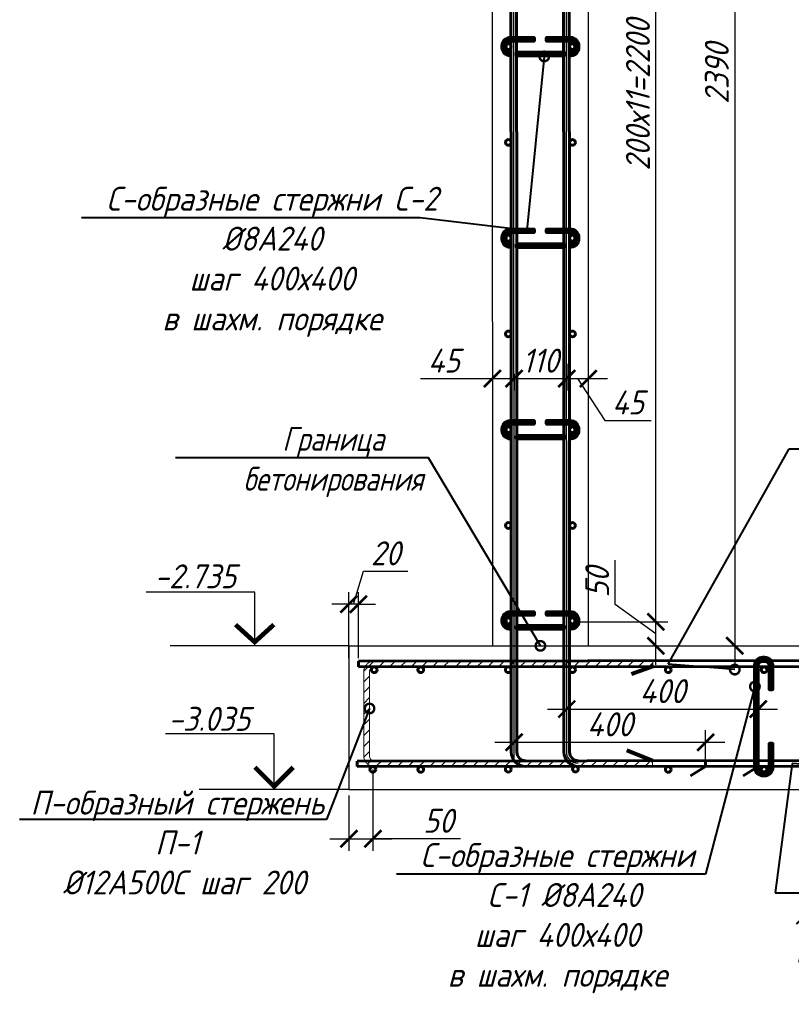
# Model space of a CAD drawing. Header units: millimetres. Extents: x 504091 to 2165846, y 135022 to 442887.
# Drawn here: x 1501199 to 1502811, y 246293 to 248328 of the extents above; entities that cross this region are included whole.
import ezdxf
from ezdxf import colors
from ezdxf.entities.mleader import LeaderData, LeaderLine
from ezdxf.math import Vec2, Vec3

# ---------------------------------------------------------------- set-up
doc = ezdxf.new("R2010")
doc.units = ezdxf.units.MM
doc.layers.get('Defpoints').update_dxf_attribs({"color": 255})
doc.layers.add('!Defpoints', color=255, linetype='Continuous', lineweight=5, plot=False)
for name, color, linetype, lineweight in [('Арматура 12', 26, 'Continuous', 50), ('КР_Арматура 12', 174, 'Continuous', 40), ('Монолит тонкий', 204, 'Continuous', 9), ('Размер', 7, 'Continuous', 13), ('размеры', 7, 'Continuous', 9), ('Размеры КР', 164, 'Continuous', 9)]:
    doc.layers.add(name, color=color, linetype=linetype, lineweight=lineweight)
doc.layers.add('Контур', color=7, linetype='Continuous')
doc.styles.add('GOST 2.304_new', font='isocpeur.ttf', dxfattribs={"width": 0.9, "oblique": 15})
doc.linetypes.add('зигзаг', pattern='A,0.00254,-5.08,[131,ltypeshp.shx,S=5.08,R=0,X=-5.08,Y=0],-10.16,[131,ltypeshp.shx,S=5.08,R=180,X=5.08,Y=0],-5.08', length=20.32254)
doc.dimstyles.new('SPDS 1_20', dxfattribs={"dimscale": 20, "dimtxt": 2.5, "dimasz": 1.77, "dimexe": 1.25, "dimexo": 0.625, "dimtad": 1, "dimdec": 0, "dimrnd": 0.001, "dimtxsty": 'GOST 2.304_new', "dimblk": 'ARCHTICK', "dimcen": 2.5, "dimdle": 2, "dimclrt": 256, "dimadec": 0, "dimazin": 2, "dimtfac": 0.75, "dimtdec": 0, "dimtmove": 1, "dimatfit": 3, "dimfxl": 0, "dimtolj": 1, "dimlwd": 9, "dimlwe": 9, "dimarcsym": 0})

# ---------------------------------------------------------------- blocks, each defined once
blk = doc.blocks.new('_DotSmall')
at = {"color": 0, "linetype": 'ByBlock', "lineweight": 35, "const_width": 0.5}
blk.add_lwpolyline([(-0.0625, 0, 1), (0.0625, 0, 1)], format="xyb", close=True, dxfattribs=at)
blk = doc.blocks.new('_ArchTick')
at = {"color": 0, "linetype": 'ByBlock', "const_width": 0.15}
blk.add_lwpolyline([(-0.5, -0.5), (0.5, 0.5)], dxfattribs=at)
blk = doc.blocks.new('*D4407')
at = {"layer": 'Defpoints', "color": 0, "lineweight": 20, "transparency": 16777216}
for p in [(1502353.5, 247070.8), (1502527.6, 247070.8), (1502386.5, 247020.6)]:
    blk.add_point(p, dxfattribs=at)
at = {"layer": 'Размеры КР', "color": 0, "lineweight": 9, "transparency": 16777216}
for p, q in [((1502442.5, 247106.9), (1502442.5, 247199.3)), ((1502527.6, 247045.7), (1502442.5, 247106.9)), ((1502527.6, 246980.6), (1502527.6, 247110.8)), ((1502366, 247070.8), (1502552.6, 247070.8)), ((1502399, 247020.6), (1502552.6, 247020.6))]:
    blk.add_line(p, q, dxfattribs=at)
at = {"layer": 'Размеры КР', "color": 0, "lineweight": 9, "transparency": 16777216, "xscale": 35.4, "yscale": 35.4, "zscale": 35.4}
for p, rotation in [((1502527.6, 247070.8), 90), ((1502527.6, 247020.6), 270)]:
    blk.add_blockref('_ArchTick', p, dxfattribs=dict(at, rotation=rotation))
at = {"layer": 'Размеры КР', "lineweight": 20, "transparency": 16777216, "insert": (1502405, 247153.1), "char_height": 50, "attachment_point": 5, "rotation": 90, "style": 'GOST 2.304_new'}
blk.add_mtext('\\A1;50', dxfattribs=at)
blk = doc.blocks.new('*D4408')
at = {"layer": 'Defpoints', "color": 0, "lineweight": 20, "transparency": 16777216}
for p in [(1502354, 249271), (1502527.6, 249271), (1502353.5, 247070.8)]:
    blk.add_point(p, dxfattribs=at)
at = {"layer": 'Размеры КР', "color": 0, "lineweight": 9, "transparency": 16777216}
for p, q in [((1502527.6, 247030.8), (1502527.6, 249311)), ((1502366.5, 249271), (1502552.6, 249271)), ((1502366, 247070.8), (1502552.6, 247070.8))]:
    blk.add_line(p, q, dxfattribs=at)
at = {"layer": 'Размеры КР', "color": 0, "lineweight": 9, "transparency": 16777216, "xscale": 35.4, "yscale": 35.4, "zscale": 35.4}
for p, rotation in [((1502527.6, 249271), 90), ((1502527.6, 247070.8), 270)]:
    blk.add_blockref('_ArchTick', p, dxfattribs=dict(at, rotation=rotation))
at = {"layer": 'Размеры КР', "lineweight": 20, "transparency": 16777216, "insert": (1502490.1, 248170.9), "char_height": 50, "attachment_point": 5, "rotation": 90, "style": 'GOST 2.304_new'}
blk.add_mtext('\\A1;200х11=2200', dxfattribs=at)
blk = doc.blocks.new('*D4409')
at = {"layer": 'Defpoints', "color": 0, "lineweight": 20, "transparency": 16777216}
for p in [(1502231.5, 246817.6), (1502631.5, 246819.2), (1502631.5, 246765.6)]:
    blk.add_point(p, dxfattribs=at)
at = {"layer": 'Размеры КР', "color": 0, "lineweight": 9, "transparency": 16777216}
for p, q in [((1502231.5, 246830.1), (1502231.5, 246844.2)), ((1502631.5, 246778.1), (1502631.5, 246844.2)), ((1502191.5, 246819.2), (1502671.5, 246819.2))]:
    blk.add_line(p, q, dxfattribs=at)
at = {"layer": 'Размеры КР', "color": 0, "lineweight": 9, "transparency": 16777216, "xscale": 35.4, "yscale": 35.4, "zscale": 35.4, "rotation": 180}
blk.add_blockref('_ArchTick', (1502231.5, 246819.2), dxfattribs=at)
at = {"layer": 'Размеры КР', "color": 0, "lineweight": 9, "transparency": 16777216, "xscale": 35.4, "yscale": 35.4, "zscale": 35.4}
blk.add_blockref('_ArchTick', (1502631.5, 246819.2), dxfattribs=at)
at = {"layer": 'Размеры КР', "lineweight": 20, "transparency": 16777216, "insert": (1502431.5, 246856.7), "char_height": 50, "attachment_point": 5, "style": 'GOST 2.304_new'}
blk.add_mtext('\\A1;400', dxfattribs=at)
blk = doc.blocks.new('*D4410')
at = {"layer": 'Defpoints', "color": 0, "lineweight": 20, "transparency": 16777216}
for p in [(1502741.5, 246888.5), (1502341.5, 246866.9), (1502741.5, 246774.8)]:
    blk.add_point(p, dxfattribs=at)
at = {"layer": 'Размеры КР', "color": 0, "lineweight": 9, "transparency": 16777216}
for p, q in [((1502341.5, 246879.4), (1502341.5, 246913.5)), ((1502741.5, 246787.3), (1502741.5, 246913.5)), ((1502301.5, 246888.5), (1502781.5, 246888.5))]:
    blk.add_line(p, q, dxfattribs=at)
at = {"layer": 'Размеры КР', "color": 0, "lineweight": 9, "transparency": 16777216, "xscale": 35.4, "yscale": 35.4, "zscale": 35.4, "rotation": 180}
blk.add_blockref('_ArchTick', (1502341.5, 246888.5), dxfattribs=at)
at = {"layer": 'Размеры КР', "color": 0, "lineweight": 9, "transparency": 16777216, "xscale": 35.4, "yscale": 35.4, "zscale": 35.4}
blk.add_blockref('_ArchTick', (1502741.5, 246888.5), dxfattribs=at)
at = {"layer": 'Размеры КР', "lineweight": 20, "transparency": 16777216, "insert": (1502541.5, 246926), "char_height": 50, "attachment_point": 5, "style": 'GOST 2.304_new'}
blk.add_mtext('\\A1;400', dxfattribs=at)
blk = doc.blocks.new('*D4411')
at = {"layer": 'Defpoints', "color": 0, "lineweight": 20, "transparency": 16777216}
for p in [(1502186.5, 247599.3), (1502231.5, 247599.3), (1502231.5, 247578.6)]:
    blk.add_point(p, dxfattribs=at)
at = {"layer": 'Размеры КР', "color": 0, "lineweight": 9, "transparency": 16777216}
for p, q in [((1502036.4, 247578.6), (1502186.5, 247578.6)), ((1502146.5, 247578.6), (1502271.5, 247578.6)), ((1502186.5, 247586.8), (1502186.5, 247553.6)), ((1502231.5, 247586.8), (1502231.5, 247553.6))]:
    blk.add_line(p, q, dxfattribs=at)
at = {"layer": 'Размеры КР', "color": 0, "lineweight": 9, "transparency": 16777216, "xscale": 35.4, "yscale": 35.4, "zscale": 35.4, "rotation": 180}
blk.add_blockref('_ArchTick', (1502186.5, 247578.6), dxfattribs=at)
at = {"layer": 'Размеры КР', "color": 0, "lineweight": 9, "transparency": 16777216, "xscale": 35.4, "yscale": 35.4, "zscale": 35.4}
blk.add_blockref('_ArchTick', (1502231.5, 247578.6), dxfattribs=at)
at = {"layer": 'Размеры КР', "lineweight": 20, "transparency": 16777216, "insert": (1502084.9, 247616.1), "char_height": 50, "attachment_point": 5, "style": 'GOST 2.304_new'}
blk.add_mtext('\\A1;45', dxfattribs=at)
blk = doc.blocks.new('*D4412')
at = {"layer": 'Defpoints', "color": 0, "lineweight": 20, "transparency": 16777216}
for p in [(1502341.5, 247621.6), (1502231.5, 247601.3), (1502341.5, 247578.6)]:
    blk.add_point(p, dxfattribs=at)
at = {"layer": 'Размеры КР', "color": 0, "lineweight": 9, "transparency": 16777216}
for p, q in [((1502341.5, 247609.1), (1502341.5, 247553.6)), ((1502191.5, 247578.6), (1502381.5, 247578.6)), ((1502231.5, 247588.8), (1502231.5, 247553.6))]:
    blk.add_line(p, q, dxfattribs=at)
at = {"layer": 'Размеры КР', "color": 0, "lineweight": 9, "transparency": 16777216, "xscale": 35.4, "yscale": 35.4, "zscale": 35.4, "rotation": 180}
blk.add_blockref('_ArchTick', (1502231.5, 247578.6), dxfattribs=at)
at = {"layer": 'Размеры КР', "color": 0, "lineweight": 9, "transparency": 16777216, "xscale": 35.4, "yscale": 35.4, "zscale": 35.4}
blk.add_blockref('_ArchTick', (1502341.5, 247578.6), dxfattribs=at)
at = {"layer": 'Размеры КР', "lineweight": 20, "transparency": 16777216, "insert": (1502286.5, 247616.1), "char_height": 50, "attachment_point": 5, "style": 'GOST 2.304_new'}
blk.add_mtext('\\A1;110', dxfattribs=at)
blk = doc.blocks.new('*D4413')
at = {"layer": 'Defpoints', "color": 0, "lineweight": 20, "transparency": 16777216}
for p in [(1502386.5, 247631.2), (1502341.5, 247621.6), (1502386.5, 247578.6)]:
    blk.add_point(p, dxfattribs=at)
at = {"layer": 'Размеры КР', "color": 0, "lineweight": 9, "transparency": 16777216}
for p, q in [((1502386.5, 247618.7), (1502386.5, 247553.6)), ((1502341.5, 247609.1), (1502341.5, 247553.6)), ((1502301.5, 247578.6), (1502426.5, 247578.6)), ((1502364, 247578.6), (1502420.9, 247491.3)), ((1502420.9, 247491.3), (1502517.8, 247491.3))]:
    blk.add_line(p, q, dxfattribs=at)
at = {"layer": 'Размеры КР', "color": 0, "lineweight": 9, "transparency": 16777216, "xscale": 35.4, "yscale": 35.4, "zscale": 35.4, "rotation": 180}
blk.add_blockref('_ArchTick', (1502341.5, 247578.6), dxfattribs=at)
at = {"layer": 'Размеры КР', "color": 0, "lineweight": 9, "transparency": 16777216, "xscale": 35.4, "yscale": 35.4, "zscale": 35.4}
blk.add_blockref('_ArchTick', (1502386.5, 247578.6), dxfattribs=at)
at = {"layer": 'Размеры КР', "lineweight": 20, "transparency": 16777216, "insert": (1502469.4, 247528.8), "char_height": 50, "attachment_point": 5, "style": 'GOST 2.304_new'}
blk.add_mtext('\\A1;45', dxfattribs=at)
blk = doc.blocks.new('*D4404')
at = {"layer": 'Defpoints', "color": 0, "lineweight": 20, "transparency": 16777216}
for p in [(1501936.5, 246774.6), (1501886.5, 246720.6), (1501936.5, 246617.8)]:
    blk.add_point(p, dxfattribs=at)
at = {"layer": 'Контур', "color": 0, "lineweight": 9, "transparency": 16777216}
for p, q in [((1501936.5, 246762.1), (1501936.5, 246592.8)), ((1501886.5, 246708.1), (1501886.5, 246592.8)), ((1501846.5, 246617.8), (1501976.5, 246617.8)), ((1502119.8, 246617.8), (1501936.5, 246617.8))]:
    blk.add_line(p, q, dxfattribs=at)
at = {"layer": 'Контур', "color": 0, "lineweight": 9, "transparency": 16777216, "xscale": 35.4, "yscale": 35.4, "zscale": 35.4, "rotation": 180}
blk.add_blockref('_ArchTick', (1501886.5, 246617.8), dxfattribs=at)
at = {"layer": 'Контур', "color": 0, "lineweight": 9, "transparency": 16777216, "xscale": 35.4, "yscale": 35.4, "zscale": 35.4}
blk.add_blockref('_ArchTick', (1501936.5, 246617.8), dxfattribs=at)
at = {"layer": 'Контур', "lineweight": 20, "transparency": 16777216, "insert": (1502073.6, 246655.3), "char_height": 50, "attachment_point": 5, "style": 'GOST 2.304_new'}
blk.add_mtext('\\A1;50', dxfattribs=at)
blk = doc.blocks.new('*D4406')
at = {"layer": 'Defpoints', "color": 0, "lineweight": 20, "transparency": 16777216}
for p in [(1501886.5, 247107.6), (1501886.5, 246982.6), (1501906.5, 246982.6)]:
    blk.add_point(p, dxfattribs=at)
at = {"layer": 'Контур', "color": 0, "lineweight": 9, "transparency": 16777216}
for p, q in [((1501896.5, 247107.6), (1501917.1, 247176.3)), ((1501917.1, 247176.3), (1502009.5, 247176.3)), ((1501886.5, 246995.1), (1501886.5, 247132.6)), ((1501906.5, 246995.1), (1501906.5, 247132.6)), ((1501886.5, 247107.6), (1501851.1, 247107.6)), ((1501906.5, 247107.6), (1501886.5, 247107.6)), ((1501906.5, 247107.6), (1501886.5, 247107.6)), ((1501906.5, 247107.6), (1501941.9, 247107.6))]:
    blk.add_line(p, q, dxfattribs=at)
at = {"layer": 'Контур', "color": 0, "lineweight": 9, "transparency": 16777216, "xscale": 35.4, "yscale": 35.4, "zscale": 35.4}
blk.add_blockref('_ArchTick', (1501886.5, 247107.6), dxfattribs=at)
at = {"layer": 'Контур', "color": 0, "lineweight": 9, "transparency": 16777216, "xscale": 35.4, "yscale": 35.4, "zscale": 35.4, "rotation": 180}
blk.add_blockref('_ArchTick', (1501906.5, 247107.6), dxfattribs=at)
at = {"layer": 'Контур', "lineweight": 20, "transparency": 16777216, "insert": (1501963.3, 247213.8), "char_height": 50, "attachment_point": 5, "style": 'GOST 2.304_new'}
blk.add_mtext('\\A1;20', dxfattribs=at)
blk = doc.blocks.new('*D4593')
at = {"layer": 'Defpoints', "color": 0, "lineweight": 20, "transparency": 16777216}
for p in [(1502385.4, 249410.6), (1502620.8, 247020.6), (1502692.4, 247020.6)]:
    blk.add_point(p, dxfattribs=at)
at = {"layer": 'Размеры КР', "color": 0, "lineweight": 9, "transparency": 16777216}
for p, q in [((1502692.4, 249450.6), (1502692.4, 246980.6)), ((1502397.9, 249410.6), (1502717.4, 249410.6)), ((1502633.3, 247020.6), (1502717.4, 247020.6))]:
    blk.add_line(p, q, dxfattribs=at)
at = {"layer": 'Размеры КР', "color": 0, "lineweight": 9, "transparency": 16777216, "xscale": 35.4, "yscale": 35.4, "zscale": 35.4}
for p, rotation in [((1502692.4, 249410.6), 90), ((1502692.4, 247020.6), 270)]:
    blk.add_blockref('_ArchTick', p, dxfattribs=dict(at, rotation=rotation))
at = {"layer": 'Размеры КР', "lineweight": 20, "transparency": 16777216, "insert": (1502654.9, 248215.6), "char_height": 50, "attachment_point": 5, "rotation": 90, "style": 'GOST 2.304_new'}
blk.add_mtext('\\A1;2390', dxfattribs=at)

msp = doc.modelspace()

# ---------------------------------------------------------------- hatches: boundary and pattern name
at = {"layer": 'Размер', "lineweight": 13, "transparency": 33554687}
h = msp.add_hatch(dxfattribs=at)
h.set_pattern_fill('ANSI31', color=256, scale=5)
h.set_pattern_definition([(45, (455464.81, 39023.885), (-11.22532015, 11.22532015), [])])
edge = h.paths.add_edge_path()
edge.add_line((1502110.9567, 246988.6344), (1501939.4923, 246988.6344))
edge.add_arc((1501939.4923, 246966.7344), 21.9, 450, 540)
edge.add_line((1501917.5923, 246966.7344), (1501917.5923, 246790.5344))
edge.add_arc((1501939.4923, 246790.5344), 21.9, 540, 630)
edge.add_line((1501939.4923, 246768.6344), (1502523.6944, 246768.6344))
edge.add_line((1502523.6944, 246768.6344), (1502523.6944, 246780.6344))
edge.add_line((1502523.6944, 246780.6344), (1501939.4923, 246780.6344))
edge.add_arc((1501939.4923, 246790.5344), 9.9, 180, 270, ccw=False)
edge.add_line((1501929.5923, 246790.5344), (1501929.5923, 246966.7344))
edge.add_arc((1501939.4923, 246966.7344), 9.9, 90, 180, ccw=False)
edge.add_line((1501939.4923, 246976.6344), (1502107.8792, 246976.6344))
edge.add_line((1502107.8792, 246976.6344), (1502110.9567, 246988.6344))
h = msp.add_hatch(dxfattribs=at)
h.set_pattern_fill('ANSI31', color=256, scale=5)
h.set_pattern_definition([(45, (455467.81, 39023.885), (-11.22532015, 11.22532015), [])])
edge = h.paths.add_edge_path()
edge.add_line((1502100.7539, 246976.6344), (1502521.4775, 246976.6344))
edge.add_line((1502521.4775, 246976.6344), (1502521.4775, 246988.6344))
edge.add_line((1502521.4775, 246988.6344), (1502106.992, 246988.6344))

# ---------------------------------------------------------------- linework, layer by layer
at = {"layer": '!Defpoints', "lineweight": 15, "ltscale": 100}
msp.add_line((1502231.5007, 246778.7441), (1502230.5007, 249402.7723), dxfattribs=at)
msp.add_lwpolyline([(1502365.5007, 246774.7621, -0.414213562), (1502341.5007, 246798.7621), (1502340.5007, 249402.7723)], format="xyb", dxfattribs=at)
at = {"layer": 'Арматура 12', "lineweight": 53, "ltscale": 20}
for p, q in [((1502521.0478, 246977.2861), (1502476.6595, 246961.543)), ((1502520.8474, 246780.5734), (1502467.1381, 246801.9754)), ((1502520.8474, 246780.5734), (1502467.1381, 246801.9754))]:
    msp.add_line(p, q, dxfattribs=at)
for points in [[(1502225.5007, 248253.3539), (1502224.0007, 248253.3539, -0.414213562), (1502207.5007, 248269.8539), (1502207.5007, 248273.6992, -0.414213562), (1502224.0007, 248290.1992), (1502272.9306, 248290.1992), (1502272.9306, 248284.1992), (1502224.0007, 248284.1992, 0.414213562), (1502213.5007, 248273.6992), (1502213.5007, 248269.8539, 0.414213562), (1502224.0007, 248259.3539), (1502225.5007, 248259.3539)], [(1502347.5007, 248259.4595, 0.460305877), (1502359.5007, 248269.8539), (1502359.5007, 248273.6992, 0.414213562), (1502349.0007, 248284.1992), (1502300.0851, 248284.1992), (1502300.0851, 248290.1992), (1502349.0007, 248290.1992, -0.414213562), (1502365.5007, 248273.6992), (1502365.5007, 248269.8539, -0.441038441), (1502347.5007, 248253.4051, -0.242110317)], [(1502225.5007, 247853.3539), (1502224.0007, 247853.3539, -0.414213562), (1502207.5007, 247869.8539), (1502207.5007, 247873.6992, -0.414213562), (1502224.0007, 247890.1992), (1502272.9306, 247890.1992), (1502272.9306, 247884.1992), (1502224.0007, 247884.1992, 0.414213562), (1502213.5007, 247873.6992), (1502213.5007, 247869.8539, 0.414213562), (1502224.0007, 247859.3539), (1502225.5007, 247859.3539)], [(1502347.5007, 247859.4595, 0.460305877), (1502359.5007, 247869.8539), (1502359.5007, 247873.6992, 0.414213562), (1502349.0007, 247884.1992), (1502300.0851, 247884.1992), (1502300.0851, 247890.1992), (1502349.0007, 247890.1992, -0.414213562), (1502365.5007, 247873.6992), (1502365.5007, 247869.8539, -0.441038441), (1502347.5007, 247853.4051, -0.242110317)], [(1502225.5007, 247453.3539), (1502224.0007, 247453.3539, -0.414213562), (1502207.5007, 247469.8539), (1502207.5007, 247473.6992, -0.414213562), (1502224.0007, 247490.1992), (1502272.9306, 247490.1992), (1502272.9306, 247484.1992), (1502224.0007, 247484.1992, 0.414213562), (1502213.5007, 247473.6992), (1502213.5007, 247469.8539, 0.414213562), (1502224.0007, 247459.3539), (1502225.5007, 247459.3539)], [(1502347.5007, 247459.4595, 0.460305877), (1502359.5007, 247469.8539), (1502359.5007, 247473.6992, 0.414213562), (1502349.0007, 247484.1992), (1502300.0851, 247484.1992), (1502300.0851, 247490.1992), (1502349.0007, 247490.1992, -0.414213562), (1502365.5007, 247473.6992), (1502365.5007, 247469.8539, -0.441038441), (1502347.5007, 247453.4051, -0.242110317)], [(1502225.5007, 247056.3539), (1502224.0007, 247056.3539, -0.44002221), (1502207.5007, 247070.8539), (1502207.5007, 247074.6992, -0.414213562), (1502224.0007, 247091.1992), (1502272.9306, 247091.1992), (1502272.9306, 247085.1992), (1502224.0007, 247085.1992, 0.414213562), (1502213.5007, 247074.6992), (1502213.5007, 247070.8539, 0.455299504), (1502224.0007, 247062.3539), (1502225.5007, 247062.3539)], [(1502347.5007, 247062.4595, 0.499005236), (1502359.5007, 247070.8539), (1502359.5007, 247074.6992, 0.414213562), (1502349.0007, 247085.1992), (1502300.0851, 247085.1992), (1502300.0851, 247091.1992), (1502349.0007, 247091.1992, -0.414213562), (1502365.5007, 247074.6992), (1502365.5007, 247070.8539, -0.465914681), (1502347.5007, 247056.4051, -0.242110317)], [(1502740.3598, 246976.5734, -0.468919726), (1502750.8598, 246989.4773), (1502754.705, 246989.4773, -0.414213562), (1502765.205, 246978.9773), (1502765.205, 246930.0617), (1502771.205, 246930.0617), (1502771.205, 246978.9773, 0.414213562), (1502754.705, 246995.4773), (1502750.8598, 246995.4773, 0.450955437), (1502734.3598, 246976.5734, 0.242110317)], [(1502734.3598, 246768.5734), (1502734.3598, 246766.8173, 0.414213562), (1502750.8598, 246750.3173), (1502754.705, 246750.3173, 0.414213562), (1502771.205, 246766.8173), (1502771.205, 246815.7472), (1502765.205, 246815.7472), (1502765.205, 246766.8173, -0.414213562), (1502754.705, 246756.3173), (1502750.8598, 246756.3173, -0.414213562), (1502740.3598, 246766.8173), (1502740.3598, 246768.5734)]]:
    msp.add_lwpolyline(points, format="xyb", dxfattribs=at)
for points in [[(1502237.5007, 248259.3539), (1502335.5007, 248259.3539), (1502335.5007, 248253.3539), (1502237.5007, 248253.3539)], [(1502237.5007, 247859.3539), (1502335.5007, 247859.3539), (1502335.5007, 247853.3539), (1502237.5007, 247853.3539)], [(1502237.5007, 247459.3539), (1502335.5007, 247459.3539), (1502335.5007, 247453.3539), (1502237.5007, 247453.3539)], [(1502237.5007, 247062.3539), (1502335.5007, 247062.3539), (1502335.5007, 247056.3539), (1502237.5007, 247056.3539)], [(1502740.3598, 246768.5734), (1502740.3598, 246976.5734), (1502734.3598, 246976.5734), (1502734.3598, 246768.5734)]]:
    msp.add_lwpolyline(points, close=True, dxfattribs=at)
at = {"layer": 'Арматура 12', "lineweight": 53, "ltscale": 20, "const_width": 2}
msp.add_lwpolyline([(1502110.9567, 246988.6344), (1501939.4923, 246988.6344, 0.414213562), (1501917.5923, 246966.7344), (1501917.5923, 246790.5344, 0.414213562), (1501939.4923, 246768.6344), (1502520.6944, 246768.6344), (1502520.6944, 246780.6344), (1501939.4923, 246780.6344, -0.414213562), (1501929.5923, 246790.5344), (1501929.5923, 246966.7344, -0.414213562), (1501939.4923, 246976.6344), (1502521.4775, 246976.6344)], format="xyb", dxfattribs=at)
for points in [[(1502104.7186, 246976.6766), (1502521.0478, 246977.2861), (1502521.0478, 246989.2861), (1502110.9567, 246988.6766)], [(1502105.1484, 246976.6344), (1502521.4775, 246976.6344), (1502521.4775, 246988.6344), (1502111.3864, 246988.6344)]]:
    msp.add_lwpolyline(points, dxfattribs=at)
at = {"layer": 'КР_Арматура 12', "ltscale": 12}
for p, q in [((1503666.5007, 246990.5734), (1501906.5007, 246988.5734)), ((1501906.5007, 246988.5734), (1503666.5007, 246990.5734)), ((1501906.5007, 246976.5734), (1501906.5007, 246988.5734)), ((1503666.5007, 246978.5734), (1501906.5007, 246976.5734)), ((1501906.5007, 246976.5734), (1503666.5007, 246978.5734)), ((1503666.5007, 246782.5734), (1501903.5007, 246779.8464)), ((1501903.5007, 246779.8464), (1501903.5007, 246768.3004)), ((1503666.5007, 246770.5734), (1501903.5007, 246768.3004)), ((1502631.5007, 246768.5734), (1502600.2195, 246749.4408)), ((1502741.5007, 246768.5734), (1502710.2195, 246749.4408))]:
    msp.add_line(p, q, dxfattribs=at)
for points in [[(1502255.5007, 246780.7621, -0.414213562), (1502237.5007, 246798.7621), (1502236.5043, 249390.5837), (1502224.5043, 249390.5837), (1502225.5007, 246798.7621, 0.414213562), (1502255.5007, 246768.7621, -0.414213562)], [(1502365.5007, 246780.7621, -0.414213562), (1502347.5007, 246798.7621), (1502346.5043, 249390.5837), (1502334.5043, 249390.5837), (1502335.5007, 246798.7621, 0.414213562), (1502365.5007, 246768.7621, -0.414213562)]]:
    msp.add_lwpolyline(points, format="xyb", dxfattribs=at)
for points in [[(1502631.5007, 246768.5734), (1502631.5007, 246780.5734)], [(1502741.5007, 246768.5734), (1502741.5007, 246780.5734)]]:
    msp.add_lwpolyline(points, dxfattribs=at)
for centre in [(1502219.5007, 248271.7765), (1502353.5007, 248271.7765), (1502219.5007, 248071.7765), (1502353.5007, 248071.7765), (1502219.5007, 247871.7765), (1502353.5007, 247871.7765), (1502219.5007, 247671.7765), (1502353.5007, 247671.7765), (1502219.5007, 247471.7765), (1502353.5007, 247471.7765), (1502219.5007, 247271.7765), (1502353.5007, 247271.7765), (1502219.5007, 247072.7765), (1502353.5007, 247072.7765), (1501939.5007, 246970.5734), (1502036.5007, 246970.5734), (1502219.4431, 246970.5541), (1502353.5007, 246970.5734), (1502553.5007, 246970.5734), (1502753.5007, 246970.5734), (1501936.5007, 246762.5734), (1502036.5007, 246762.5734), (1502219.4586, 246762.8368), (1502359.6624, 246763.224), (1502553.5007, 246762.5734), (1502753.5007, 246762.5734)]:
    msp.add_circle(centre, 6, dxfattribs=at)
at = {"layer": 'Монолит тонкий', "lineweight": 13, "ltscale": 100}
for p, q in [((1502185.391, 249410.5837), (1502186.5007, 247020.5837)), ((1502385.391, 249410.5837), (1502386.5007, 247020.5837)), ((1501886.5007, 247020.5837), (1502186.5007, 247020.5837)), ((1501886.5007, 247020.5837), (1501886.5007, 246720.5837)), ((1502386.5007, 247020.5837), (1503686.5007, 247020.5837)), ((1501886.5007, 246720.5837), (1503686.5007, 246720.5837))]:
    msp.add_line(p, q, dxfattribs=at)
at = {"layer": 'размеры', "ltscale": 50}
for p, q in [((1501886.5007, 247020.5837), (1501513.5041, 247020.5837)), ((1501886.5007, 246720.2475), (1501574.0404, 246720.2475))]:
    msp.add_line(p, q, dxfattribs=at)
for points in [[(1501689.8098, 247021.6665), (1501689.8098, 247132.9879), (1501462.9612, 247132.9879)], [(1501730.2705, 246720.2475), (1501730.2705, 246837.169), (1501503.4219, 246837.169)]]:
    msp.add_lwpolyline(points, dxfattribs=at)
at = {"layer": 'размеры', "ltscale": 50, "const_width": 9.6}
for points in [[(1501729.8098, 247064.8547), (1501689.8098, 247028.4547), (1501649.8098, 247064.8547)], [(1501770.2705, 246767.0358), (1501730.2705, 246727.0358), (1501690.2705, 246767.0358)]]:
    msp.add_lwpolyline(points, dxfattribs=at)
at = {"layer": 'Размеры КР', "linetype": 'зигзаг', "lineweight": 20}
msp.add_line((1502186.5007, 247020.5837), (1502386.5007, 247020.5837), dxfattribs=at)

# ---------------------------------------------------------------- texts
at = {"layer": 'размеры', "ltscale": 50, "style": 'GOST 2.304_new', "oblique": 15, "width": 0.9}
for s, p in [('-2.735', (1501480.4476, 247140.6436)), ('-3.035', (1501509.4162, 246843.0436))]:
    msp.add_text(s, height=50, dxfattribs=at).set_placement(p)

# ---------------------------------------------------------------- dimensions: what is measured, and where the dimension line sits
at = {"layer": 'Контур', "lineweight": 20}
dim = msp.add_linear_dim(base=(1501886.5007, 247107.5561), p1=(1501906.5007, 246982.5734), p2=(1501886.5007, 246982.5734), angle=180, dimstyle='SPDS 1_20', dxfattribs=at)
dim.commit()
dim.dimension.update_dxf_attribs({"geometry": '*D4406', "text_midpoint": (1501929.6257, 247213.8061)})
dim = msp.add_linear_dim(base=(1501936.5007, 246617.848), p1=(1501886.5007, 246720.5837), p2=(1501936.5007, 246774.5734), angle=180, dimstyle='SPDS 1_20', dxfattribs=at)
dim.commit()
dim.dimension.update_dxf_attribs({"geometry": '*D4404', "text_midpoint": (1502073.612, 246634.1152), "dimtype": 160})
at = {"layer": 'Размеры КР', "lineweight": 20}
dim = msp.add_linear_dim(base=(1502692.378, 247020.5837), p1=(1502385.3973, 249410.5837), p2=(1502620.8397, 247020.5837), angle=90, dimstyle='SPDS 1_20', dxfattribs=at)
dim.commit()
dim.dimension.update_dxf_attribs({"geometry": '*D4593', "text_midpoint": (1502654.878, 248215.5837)})
dim = msp.add_linear_dim(base=(1502527.5809, 249270.9965), p1=(1502353.5007, 247070.7765), p2=(1502353.9685, 249270.9965), angle=90, text='200х11=<>', dimstyle='SPDS 1_20', dxfattribs=at)
dim.commit()
dim.dimension.update_dxf_attribs({"geometry": '*D4408', "text_midpoint": (1502490.0809, 248170.8865)})
for base, p1, p2, picture, middle in [((1502231.5007, 247578.6108), (1502186.5007, 247599.266), (1502231.5007, 247599.266), '*D4411', (1502084.8877, 247578.9064)), ((1502386.5007, 247578.6108), (1502341.5007, 247621.5859), (1502386.5007, 247631.1756), '*D4413', (1502433.4151, 247491.2967))]:
    dim = msp.add_linear_dim(base=base, p1=p1, p2=p2, dimstyle='SPDS 1_20', dxfattribs=at)
    dim.commit()
    dim.dimension.update_dxf_attribs({"geometry": picture, "text_midpoint": middle, "dimtype": 160})
for base, p1, p2, picture, middle in [((1502341.5007, 247578.6108), (1502231.5007, 247601.266), (1502341.5007, 247621.5859), '*D4412', (1502286.5007, 247616.1108)), ((1502741.5007, 246888.5414), (1502341.5007, 246866.8998), (1502741.5007, 246774.7663), '*D4410', (1502541.5007, 246926.0414)), ((1502631.5007, 246819.1711), (1502231.5007, 246817.6169), (1502631.5007, 246765.5787), '*D4409', (1502431.5007, 246856.6711))]:
    dim = msp.add_linear_dim(base=base, p1=p1, p2=p2, dimstyle='SPDS 1_20', dxfattribs=at)
    dim.commit()
    dim.dimension.update_dxf_attribs({"geometry": picture, "text_midpoint": middle})
dim = msp.add_linear_dim(base=(1502527.5809, 247070.7765), p1=(1502386.5007, 247020.5837), p2=(1502353.5007, 247070.7765), angle=90, dimstyle='SPDS 1_20', dxfattribs=at)
dim.commit()
dim.dimension.update_dxf_attribs({"geometry": '*D4407', "text_midpoint": (1502442.465, 247119.4363), "dimtype": 160})

# ---------------------------------------------------------------- leaders
at = {"layer": 'Размер', "ltscale": 20}
ml = msp.add_multileader_mtext('Standard', dxfattribs=at)
ml.set_content('\\A1;С-образные стержни С-2 %%C8А240\\Pшаг 400х400\\Pв шахм. порядке ', color=256, style='GOST 2.304_new')
ml.set_leader_properties()
ml.set_arrow_properties(name='DOTSMALL')
ml.build(insert=Vec2(0, 0))
ml.multileader.update_dxf_attribs({"text_left_attachment_type": 6, "text_right_attachment_type": 6, "arrow_head_size": 40})
ctx = ml.context
ctx.base_point, ctx.char_height, ctx.arrow_head_size, ctx.landing_gap_size, ctx.plane_origin = Vec3(1501425.1742, 247914.1879), 50, 40, 0, Vec3(1505406.4876, 278053.789)
ctx.left_attachment, ctx.right_attachment, ctx.text_align_type = 6, 6, 1
notes = []
notes.append((ctx, [(1, (1, 1, 0), (1502035.0589, 247914.1879), (-1, 0), 8, [(0, [(1502294.5279, 248251.3539), (1502258.3604, 247888.1992)], 0, [])])]))
ctx.mtext.insert, ctx.mtext.width, ctx.mtext.alignment, ctx.mtext.flow_direction = Vec3(1501726.1166, 247979.1879), 691.770084, 2, 5
ml = msp.add_multileader_mtext('Standard', dxfattribs=at)
ml.set_content('\\A1;поз.1\\P %%C12А500С шаг 200\\Pосн. верхн. армир.', color=256, style='GOST 2.304_new')
ml.set_leader_properties()
ml.set_arrow_properties(name='DOTSMALL')
ml.build(insert=Vec2(0, 0))
ml.multileader.update_dxf_attribs({"text_left_attachment_type": 6, "text_right_attachment_type": 6, "arrow_head_size": 40})
ctx = ml.context
ctx.base_point, ctx.char_height, ctx.arrow_head_size, ctx.landing_gap_size, ctx.plane_origin = Vec3(1502814.1185, 247432.0174), 50, 40, 0, Vec3(1505650.3365, 276676.2365)
ctx.left_attachment, ctx.right_attachment, ctx.text_align_type = 6, 6, 1
notes.append((ctx, [(0, (1, 1, 0), (1502806.1185, 247432.0174), (1, 0), 8, [(1, [(1502692.378, 246971.0325), (1502553.5007, 246982.5734)], 0, [])])]))
ctx.mtext.insert, ctx.mtext.width, ctx.mtext.alignment, ctx.mtext.flow_direction = Vec3(1503117.6122, 247497.0174), 896.133701, 2, 5
ml = msp.add_multileader_mtext('Standard', dxfattribs=at)
ml.set_content('\\A1;{\\W0.8;Граница бетонирования}', color=256, style='GOST 2.304_new')
ml.set_leader_properties()
ml.set_arrow_properties(name='DOTSMALL')
ml.build(insert=Vec2(0, 0))
ml.multileader.update_dxf_attribs({"text_left_attachment_type": 6, "text_right_attachment_type": 6, "dogleg_length": 1, "arrow_head_size": 40})
ctx = ml.context
ctx.base_point, ctx.char_height, ctx.arrow_head_size, ctx.landing_gap_size, ctx.plane_origin = Vec3(1501663.0448, 247412.842), 50, 40, 0, Vec3(1493072.1929, 305210.5237)
ctx.left_attachment, ctx.right_attachment, ctx.text_align_type = 6, 6, 1
notes.append((ctx, [(0, (1, 1, 0), (1502052.4422, 247412.842), (-1, 0), 8, [(0, [(1502286.5007, 247020.5837)], 0, [])])]))
ctx.mtext.insert, ctx.mtext.rotation, ctx.mtext.width, ctx.mtext.alignment, ctx.mtext.flow_direction = Vec3(1501853.7435, 247477.842), 6.283185307, 514.669921, 2, 5
ml = msp.add_multileader_mtext('Standard', dxfattribs=at)
ml.set_content('\\A1;С-образные стержни\\P С-1 %%C8А240\\Pшаг 400х400\\Pв шахм. порядке ', color=256, style='GOST 2.304_new')
ml.set_leader_properties()
ml.set_arrow_properties(name='DOTSMALL')
ml.build(insert=Vec2(0, 0))
ml.multileader.update_dxf_attribs({"text_left_attachment_type": 6, "text_right_attachment_type": 6, "arrow_head_size": 40})
ctx = ml.context
ctx.base_point, ctx.char_height, ctx.arrow_head_size, ctx.landing_gap_size, ctx.plane_origin = Vec3(1502021.008, 246543.6404), 50, 40, 0, Vec3(1505697.207, 276570.2252)
ctx.left_attachment, ctx.right_attachment, ctx.text_align_type = 6, 6, 1
notes.append((ctx, [(1, (1, 1, 0), (1502630.8927, 246543.6404), (-1, 0), 8, [(1, [(1502734.3598, 246935.6248)], 0, [])])]))
ctx.mtext.insert, ctx.mtext.width, ctx.mtext.alignment, ctx.mtext.flow_direction = Vec3(1502321.9503, 246608.6404), 896.133701, 2, 5
ml = msp.add_multileader_mtext('Standard', dxfattribs=at)
ml.set_content('\\A1;П-образный стержень П-1\\P %%C12А500С шаг 200', color=256, style='GOST 2.304_new')
ml.set_leader_properties()
ml.set_arrow_properties(name='DOTSMALL')
ml.build(insert=Vec2(0, 0))
ml.multileader.update_dxf_attribs({"text_left_attachment_type": 6, "text_right_attachment_type": 6, "arrow_head_size": 40})
ctx = ml.context
ctx.base_point, ctx.char_height, ctx.arrow_head_size, ctx.landing_gap_size, ctx.plane_origin = Vec3(1501224.9994, 246658.1559), 50, 40, 0, Vec3(1503579.4396, 276488.6322)
ctx.left_attachment, ctx.right_attachment, ctx.text_align_type = 6, 6, 1
notes.append((ctx, [(1, (1, 1, 0), (1501839.9867, 246658.1559), (-1, 0), 8, [(1, [(1501929.5923, 246889.7414)], 0, [])])]))
ctx.mtext.insert, ctx.mtext.width, ctx.mtext.alignment, ctx.mtext.flow_direction = Vec3(1501528.4931, 246718.1559), 627.027399, 2, 5
ml = msp.add_multileader_mtext('Standard', dxfattribs=at)
ml.set_content('\\A1;поз.1\\P%%C12А500С шаг 200\\Pосн. нижн. армир.', color=256, style='GOST 2.304_new')
ml.set_leader_properties()
ml.set_arrow_properties(name='DOTSMALL')
ml.build(insert=Vec2(0, 0))
ml.multileader.update_dxf_attribs({"text_left_attachment_type": 6, "text_right_attachment_type": 6, "arrow_head_size": 40})
ctx = ml.context
ctx.base_point, ctx.char_height, ctx.arrow_head_size, ctx.landing_gap_size, ctx.plane_origin = Vec3(1502784.7459, 246504.5701), 50, 40, 0, Vec3(1504659.405, 275618.7349)
ctx.left_attachment, ctx.right_attachment, ctx.text_align_type = 6, 6, 1
notes.append((ctx, [(0, (1, 1, 0), (1502776.7459, 246504.5701), (1, 0), 8, [(0, [(1502983.5007, 246762.5734), (1502812.4455, 246774.6701)], 0, [])])]))
ctx.mtext.insert, ctx.mtext.width, ctx.mtext.alignment, ctx.mtext.flow_direction = Vec3(1503072.4895, 246569.5701), 821.237763, 2, 5
for ctx, leaders in notes:
    for number, flags, end, landing, length, lines in leaders:
        leader = LeaderData()
        leader.index, (leader.has_last_leader_line, leader.has_dogleg_vector, leader.attachment_direction) = number, flags
        leader.last_leader_point, leader.dogleg_vector, leader.dogleg_length = Vec3(end), Vec3(landing), length
        for number, points, colour, breaks in lines:
            line = LeaderLine()
            line.index, line.vertices, line.color, line.breaks = number, Vec3.list(points), colors.encode_raw_color(colour), breaks
            leader.lines.append(line)
        ctx.leaders.append(leader)

doc.saveas('drawing.dxf')
